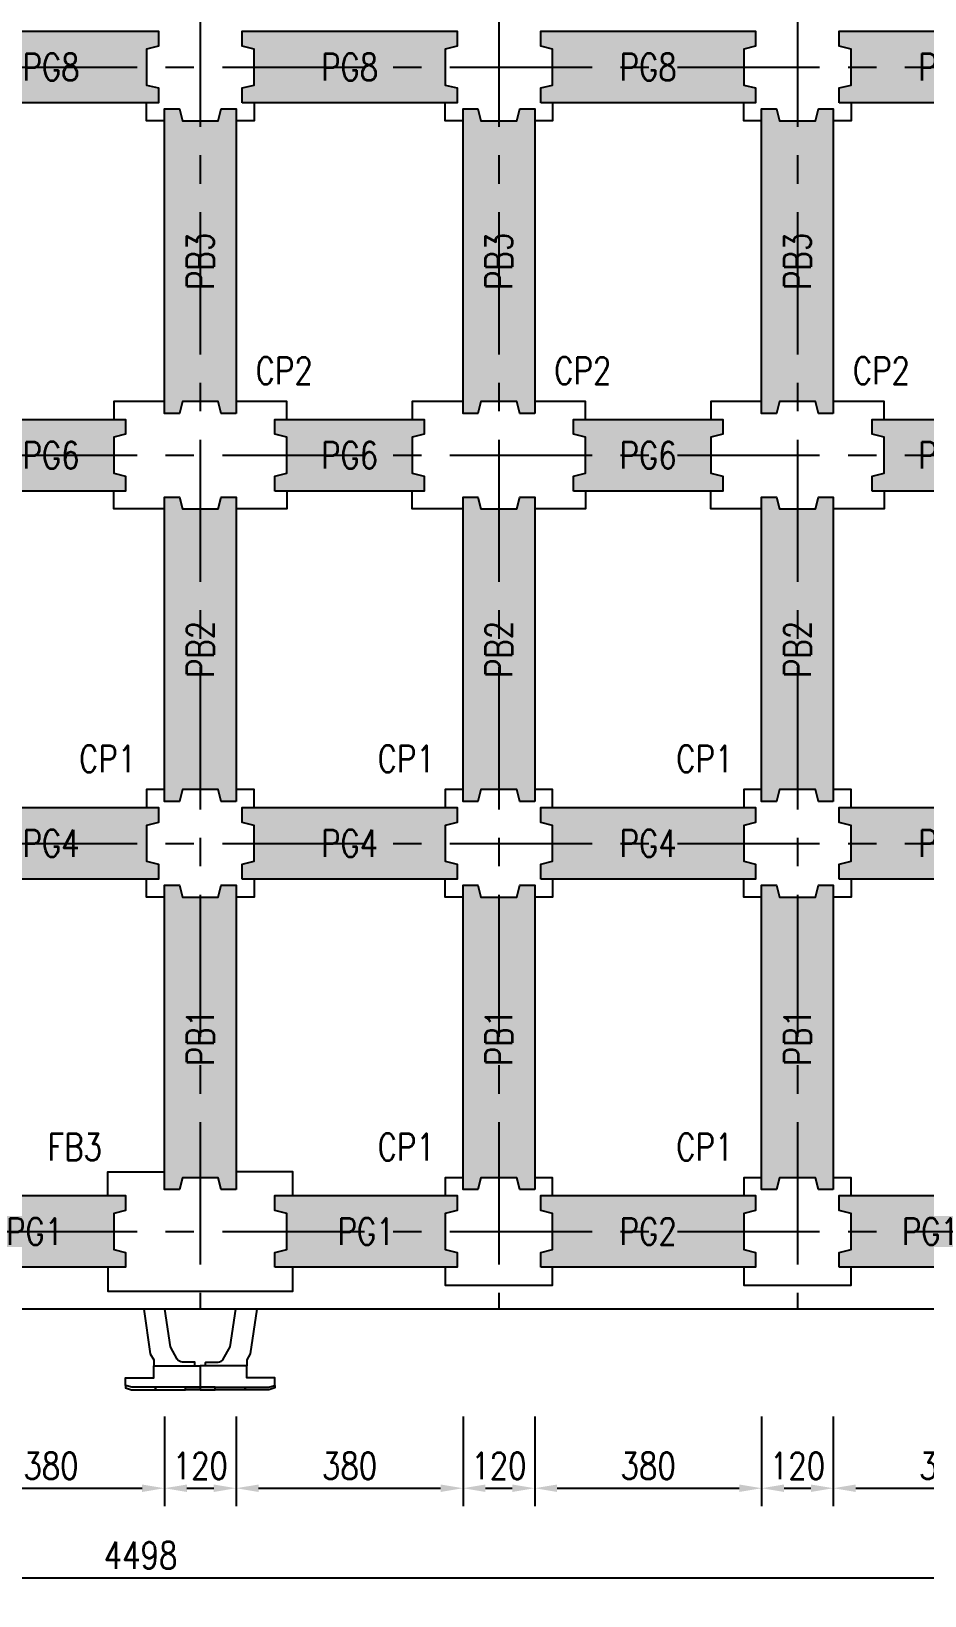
# Model space of a CAD drawing. Extents: x -3697 to 31808, y -9561 to -1274.
# Drawn here: x 16967 to 18463, y -6285 to -3665 of the extents above; entities that cross this region are included whole.
import ezdxf
from ezdxf.enums import TextEntityAlignment as Align

# ---------------------------------------------------------------- set-up
doc = ezdxf.new("R2010")
doc.units = 0
doc.header["$LTSCALE"] = 0.05
doc.linetypes.add('CENTER', pattern=[50.8, 31.75, -6.35, 6.35, -6.35])
doc.linetypes.add('DASHED', pattern=[19.05, 12.7, -6.35])
doc.layers.get('0').update_dxf_attribs({"linetype": 'CONTINUOUS'})
doc.layers.get('Defpoints').update_dxf_attribs({"linetype": 'CONTINUOUS'})
for name, color, linetype in [('HB_0', 7, 'CONTINUOUS'), ('HB_DIM', 1, 'CONTINUOUS'), ('場鑄梁', 4, 'CONTINUOUS'), ('場鑄梁_虛線', 4, 'CONTINUOUS'), ('底圖', 7, 'CONTINUOUS'), ('防舷材', 7, 'CONTINUOUS'), ('預鑄梁', 7, 'CONTINUOUS'), ('預鑄梁_HATCH', 253, 'CONTINUOUS'), ('預鑄梁_TXT', 2, 'CONTINUOUS'), ('預鑄梁_外緣', 7, 'CONTINUOUS'), ('預鑄樁帽', 6, 'CONTINUOUS'), ('預鑄樁帽_TXT', 2, 'CONTINUOUS')]:
    doc.layers.add(name, color=color, linetype=linetype)
doc.layers.get('預鑄樁帽').off()
doc.styles.get("Standard").update_dxf_attribs({"font": 'ROMANS.shx', "width": 0.8, "bigfont": 'lchinap.shx'})
doc.styles.add('結構平面-V3$0$STANDARD', font='ROMANS', dxfattribs={"width": 0.8, "bigfont": 'LCHINA.shx'})
doc.dimstyles.new('150cm', dxfattribs={"dimscale": 15, "dimtxt": 3, "dimasz": 2.5, "dimexe": 2, "dimexo": 2, "dimgap": 1, "dimtad": 1, "dimdsep": 46, "dimtxsty": 'Standard', "dimcen": 0, "dimclrt": 2, "dimadec": 0, "dimazin": 0, "dimtfac": 1, "dimtix": 1, "dimtmove": 2, "dimatfit": 3, "dimfxl": 0, "dimtolj": 1, "dimtzin": 0, "dimarcsym": 0})

# ---------------------------------------------------------------- blocks, each defined once
blk = doc.blocks.new('*D129')
at = {"layer": 'Defpoints', "color": 0}
for p in [(16810.1, -5955.3), (17190.1, -5955.3), (17190.1, -6105.3)]:
    blk.add_point(p, dxfattribs=at)
at = {"layer": 'HB_DIM', "color": 0, "lineweight": -2}
for p, q in [((16810.1, -5985.3), (16810.1, -6135.3)), ((17190.1, -5985.3), (17190.1, -6135.3)), ((16847.6, -6105.3), (17152.6, -6105.3))]:
    blk.add_line(p, q, dxfattribs=at)
at = {"layer": 'HB_DIM', "color": 0}
for points in [[(16847.6, -6099.1), (16847.6, -6111.6), (16810.1, -6105.3)], [(17152.6, -6099.1), (17152.6, -6111.6), (17190.1, -6105.3)]]:
    blk.add_solid(points, dxfattribs=at)
at = {"layer": 'HB_DIM', "color": 2, "insert": (17000.1, -6067.8), "char_height": 45, "attachment_point": 5}
blk.add_mtext('\\A1;380', dxfattribs=at)
blk = doc.blocks.new('*D130')
at = {"layer": 'Defpoints', "color": 0}
for p in [(17190.1, -5955.3), (17310.1, -5955.3), (17310.1, -6105.3)]:
    blk.add_point(p, dxfattribs=at)
at = {"layer": 'HB_DIM', "color": 0, "lineweight": -2}
for p, q in [((17190.1, -5985.3), (17190.1, -6135.3)), ((17310.1, -5985.3), (17310.1, -6135.3)), ((17227.6, -6105.3), (17272.6, -6105.3))]:
    blk.add_line(p, q, dxfattribs=at)
at = {"layer": 'HB_DIM', "color": 0}
for points in [[(17227.6, -6099.1), (17227.6, -6111.6), (17190.1, -6105.3)], [(17272.6, -6099.1), (17272.6, -6111.6), (17310.1, -6105.3)]]:
    blk.add_solid(points, dxfattribs=at)
at = {"layer": 'HB_DIM', "color": 2, "insert": (17250.1, -6067.8), "char_height": 45, "attachment_point": 5}
blk.add_mtext('\\A1;120', dxfattribs=at)
blk = doc.blocks.new('*D131')
at = {"layer": 'Defpoints', "color": 0}
for p in [(17310.1, -5955.3), (17690.1, -5955.3), (17690.1, -6105.3)]:
    blk.add_point(p, dxfattribs=at)
at = {"layer": 'HB_DIM', "color": 0, "lineweight": -2}
for p, q in [((17310.1, -5985.3), (17310.1, -6135.3)), ((17690.1, -5985.3), (17690.1, -6135.3)), ((17347.6, -6105.3), (17652.6, -6105.3))]:
    blk.add_line(p, q, dxfattribs=at)
at = {"layer": 'HB_DIM', "color": 0}
for points in [[(17347.6, -6099.1), (17347.6, -6111.6), (17310.1, -6105.3)], [(17652.6, -6099.1), (17652.6, -6111.6), (17690.1, -6105.3)]]:
    blk.add_solid(points, dxfattribs=at)
at = {"layer": 'HB_DIM', "color": 2, "insert": (17500.1, -6067.8), "char_height": 45, "attachment_point": 5}
blk.add_mtext('\\A1;380', dxfattribs=at)
blk = doc.blocks.new('*D132')
at = {"layer": 'Defpoints', "color": 0}
for p in [(17690.1, -5955.3), (17810.1, -5955.3), (17810.1, -6105.3)]:
    blk.add_point(p, dxfattribs=at)
at = {"layer": 'HB_DIM', "color": 0, "lineweight": -2}
for p, q in [((17690.1, -5985.3), (17690.1, -6135.3)), ((17810.1, -5985.3), (17810.1, -6135.3)), ((17727.6, -6105.3), (17772.6, -6105.3))]:
    blk.add_line(p, q, dxfattribs=at)
at = {"layer": 'HB_DIM', "color": 0}
for points in [[(17727.6, -6099.1), (17727.6, -6111.6), (17690.1, -6105.3)], [(17772.6, -6099.1), (17772.6, -6111.6), (17810.1, -6105.3)]]:
    blk.add_solid(points, dxfattribs=at)
at = {"layer": 'HB_DIM', "color": 2, "insert": (17750.1, -6067.8), "char_height": 45, "attachment_point": 5}
blk.add_mtext('\\A1;120', dxfattribs=at)
blk = doc.blocks.new('*D133')
at = {"layer": 'Defpoints', "color": 0}
for p in [(17810.1, -5955.3), (18190.1, -5955.3), (18190.1, -6105.3)]:
    blk.add_point(p, dxfattribs=at)
at = {"layer": 'HB_DIM', "color": 0, "lineweight": -2}
for p, q in [((17810.1, -5985.3), (17810.1, -6135.3)), ((18190.1, -5985.3), (18190.1, -6135.3)), ((17847.6, -6105.3), (18152.6, -6105.3))]:
    blk.add_line(p, q, dxfattribs=at)
at = {"layer": 'HB_DIM', "color": 0}
for points in [[(17847.6, -6099.1), (17847.6, -6111.6), (17810.1, -6105.3)], [(18152.6, -6099.1), (18152.6, -6111.6), (18190.1, -6105.3)]]:
    blk.add_solid(points, dxfattribs=at)
at = {"layer": 'HB_DIM', "color": 2, "insert": (18000.1, -6067.8), "char_height": 45, "attachment_point": 5}
blk.add_mtext('\\A1;380', dxfattribs=at)
blk = doc.blocks.new('*D137')
at = {"layer": 'Defpoints', "color": 0}
for p in [(18190.1, -5955.3), (18310.1, -5955.3), (18310.1, -6105.3)]:
    blk.add_point(p, dxfattribs=at)
at = {"layer": 'HB_DIM', "color": 0, "lineweight": -2}
for p, q in [((18190.1, -5985.3), (18190.1, -6135.3)), ((18310.1, -5985.3), (18310.1, -6135.3)), ((18227.6, -6105.3), (18272.6, -6105.3))]:
    blk.add_line(p, q, dxfattribs=at)
at = {"layer": 'HB_DIM', "color": 0}
for points in [[(18227.6, -6099.1), (18227.6, -6111.6), (18190.1, -6105.3)], [(18272.6, -6099.1), (18272.6, -6111.6), (18310.1, -6105.3)]]:
    blk.add_solid(points, dxfattribs=at)
at = {"layer": 'HB_DIM', "color": 2, "insert": (18250.1, -6067.8), "char_height": 45, "attachment_point": 5}
blk.add_mtext('\\A1;120', dxfattribs=at)
blk = doc.blocks.new('*D138')
at = {"layer": 'Defpoints', "color": 0}
for p in [(18310.1, -5955.3), (18690.1, -5955.3), (18690.1, -6105.3)]:
    blk.add_point(p, dxfattribs=at)
at = {"layer": 'HB_DIM', "color": 0, "lineweight": -2}
for p, q in [((18310.1, -5985.3), (18310.1, -6135.3)), ((18690.1, -5985.3), (18690.1, -6135.3)), ((18347.6, -6105.3), (18652.6, -6105.3))]:
    blk.add_line(p, q, dxfattribs=at)
at = {"layer": 'HB_DIM', "color": 0}
for points in [[(18347.6, -6099.1), (18347.6, -6111.6), (18310.1, -6105.3)], [(18652.6, -6099.1), (18652.6, -6111.6), (18690.1, -6105.3)]]:
    blk.add_solid(points, dxfattribs=at)
at = {"layer": 'HB_DIM', "color": 2, "insert": (18500.1, -6067.8), "char_height": 45, "attachment_point": 5}
blk.add_mtext('\\A1;380', dxfattribs=at)
blk = doc.blocks.new('*D127')
at = {"layer": 'Defpoints', "color": 0}
for p in [(14901.1, -5805.3), (19399.1, -5805.3), (19399.1, -6255.3)]:
    blk.add_point(p, dxfattribs=at)
at = {"layer": 'HB_DIM', "color": 0, "lineweight": -2}
for p, q in [((14901.1, -5835.3), (14901.1, -6285.3)), ((19399.1, -5835.3), (19399.1, -6285.3)), ((14938.6, -6255.3), (19361.6, -6255.3))]:
    blk.add_line(p, q, dxfattribs=at)
at = {"layer": 'HB_DIM', "color": 0}
for points in [[(14938.6, -6249.1), (14938.6, -6261.6), (14901.1, -6255.3)], [(19361.6, -6249.1), (19361.6, -6261.6), (19399.1, -6255.3)]]:
    blk.add_solid(points, dxfattribs=at)
at = {"layer": 'HB_DIM', "color": 2, "insert": (17150.1, -6217.8), "char_height": 45, "attachment_point": 5}
blk.add_mtext('\\A1;4498', dxfattribs=at)
blk = doc.blocks.new('HP1250-flat-1')
at = {"color": 7, "linetype": 'Continuous'}
for points in [[(-0.947, 1.35), (-0.838, 0.601), (-0.78, 0.5), (-0.78, 0.4)], [(0.947, 1.35), (0.838, 0.601), (0.78, 0.5), (0.78, 0.4)]]:
    blk.add_lwpolyline(points, dxfattribs=at)
for points in [[(-0.09, 0.4), (-0.09, 0.457, 0.414214), (-0.095, 0.462), (-0.298, 0.462, -0.272631), (-0.385, 0.512), (-0.5, 0.715), (-0.594, 1.35)], [(0.09, 0.4), (0.09, 0.457, -0.414214), (0.095, 0.462), (0.298, 0.462, 0.272631), (0.385, 0.512), (0.5, 0.715), (0.594, 1.35)]]:
    blk.add_lwpolyline(points, format="xyb", dxfattribs=at)
for points in [[(0, 0.4), (0, 0.04), (-1.144, 0.04), (-1.25, 0.072), (-1.25, 0.2), (-0.78, 0.2), (-0.78, 0.4)], [(0, 0.4), (0, 0.04), (1.144, 0.04), (1.25, 0.072), (1.25, 0.2), (0.78, 0.2), (0.78, 0.4)], [(-1.15, 0), (-0.75, 0), (-0.75, 0.04), (-1.144, 0.04), (-1.25, 0.072), (-1.25, 0.03)], [(-0.75, 0.04), (-0.75, 0), (-0.25, 0), (-0.25, 0.04)], [(0, 0.04), (0, 0), (-0.25, 0), (-0.25, 0.04)], [(0, 0.04), (0, 0), (0.25, 0), (0.25, 0.04)], [(0.75, 0.04), (0.75, 0), (0.25, 0), (0.25, 0.04)], [(1.15, 0), (0.75, 0), (0.75, 0.04), (1.144, 0.04), (1.25, 0.072), (1.25, 0.03)]]:
    blk.add_lwpolyline(points, close=True, dxfattribs=at)
blk = doc.blocks.new('PG1')
at = {"layer": '預鑄梁_HATCH'}
blk.add_hatch(color=256, dxfattribs=at).paths.add_polyline_path([(0, 25), (0, 0), (305, 0), (305, 25), (285, 30), (285, 90), (305, 95), (305, 120), (0, 120), (0, 95), (20, 90), (20, 30)])
at = {"layer": '預鑄梁', "linetype": 'DASHED', "ltscale": 50}
blk.add_lwpolyline([(0, 0), (0, 25), (20, 30), (20, 90), (0, 95), (0, 120), (305, 120), (305, 95), (285, 90), (285, 30), (305, 25), (305, 0), (0, 0)], dxfattribs=at)
at = {"layer": '預鑄梁_外緣'}
blk.add_lwpolyline([(0, 0), (0, 25), (20, 30), (20, 90), (0, 95), (0, 120), (305, 120), (305, 95), (285, 90), (285, 30), (305, 25), (305, 0), (0, 0)], dxfattribs=at)
at = {"layer": '預鑄梁_TXT', "linetype": 'Continuous', "style": '結構平面-V3$0$STANDARD', "width": 0.8}
blk.add_text('PG1', height=45, rotation=0, dxfattribs=at).set_placement((152.5, 60), align=Align.MIDDLE)
blk = doc.blocks.new('PG2')
at = {"layer": '預鑄梁_HATCH'}
blk.add_hatch(color=256, dxfattribs=at).paths.add_polyline_path([(0, 25), (0, 0), (360, 0), (360, 25), (340, 30), (340, 90), (360, 95), (360, 120), (0, 120), (0, 95), (20, 90), (20, 30)])
at = {"layer": '預鑄梁', "linetype": 'DASHED', "ltscale": 50}
blk.add_lwpolyline([(0, 0), (0, 25), (20, 30), (20, 90), (0, 95), (0, 120), (360, 120), (360, 95), (340, 90), (340, 30), (360, 25), (360, 0), (0, 0)], dxfattribs=at)
at = {"layer": '預鑄梁_外緣'}
blk.add_lwpolyline([(0, 0), (0, 25), (20, 30), (20, 90), (0, 95), (0, 120), (360, 120), (360, 95), (340, 90), (340, 30), (360, 25), (360, 0), (0, 0)], dxfattribs=at)
at = {"layer": '預鑄梁_TXT', "linetype": 'Continuous', "style": '結構平面-V3$0$STANDARD', "width": 0.8}
blk.add_text('PG2', height=45, rotation=0, dxfattribs=at).set_placement((180, 60), align=Align.MIDDLE)
blk = doc.blocks.new('PG4')
at = {"layer": '預鑄梁_HATCH'}
blk.add_hatch(color=256, dxfattribs=at).paths.add_polyline_path([(0, 25), (0, 0), (360, 0), (360, 25), (340, 30), (340, 90), (360, 95), (360, 120), (0, 120), (0, 95), (20, 90), (20, 30)])
at = {"layer": '預鑄梁', "linetype": 'DASHED', "ltscale": 50}
blk.add_lwpolyline([(0, 0), (0, 25), (20, 30), (20, 90), (0, 95), (0, 120), (360, 120), (360, 95), (340, 90), (340, 30), (360, 25), (360, 0), (0, 0)], dxfattribs=at)
at = {"layer": '預鑄梁_外緣'}
blk.add_lwpolyline([(0, 0), (0, 25), (20, 30), (20, 90), (0, 95), (0, 120), (360, 120), (360, 95), (340, 90), (340, 30), (360, 25), (360, 0), (0, 0)], dxfattribs=at)
at = {"layer": '預鑄梁_TXT', "linetype": 'Continuous', "style": '結構平面-V3$0$STANDARD', "width": 0.8}
blk.add_text('PG4', height=45, rotation=0, dxfattribs=at).set_placement((180, 60), align=Align.MIDDLE)
blk = doc.blocks.new('PG6')
at = {"layer": '預鑄梁_HATCH'}
blk.add_hatch(color=256, dxfattribs=at).paths.add_polyline_path([(250, 0), (250, 25), (230, 30), (230, 90), (250, 95), (250, 120), (0, 120), (0, 95), (20, 90), (20, 30), (0, 25), (0, 0)])
at = {"layer": '預鑄梁', "linetype": 'DASHED', "ltscale": 50}
blk.add_lwpolyline([(0, 0), (0, 25), (20, 30), (20, 90), (0, 95), (0, 120), (250, 120), (250, 95), (230, 90), (230, 30), (250, 25), (250, 0), (0, 0)], dxfattribs=at)
at = {"layer": '預鑄梁_外緣'}
blk.add_lwpolyline([(0, 0), (0, 25), (20, 30), (20, 90), (0, 95), (0, 120), (250, 120), (250, 95), (230, 90), (230, 30), (250, 25), (250, 0), (0, 0)], dxfattribs=at)
at = {"layer": '預鑄梁_TXT', "linetype": 'Continuous', "style": '結構平面-V3$0$STANDARD', "width": 0.8}
blk.add_text('PG6', height=45, rotation=0, dxfattribs=at).set_placement((125, 60), align=Align.MIDDLE)
blk = doc.blocks.new('PG8')
at = {"layer": '預鑄梁_HATCH'}
blk.add_hatch(color=256, dxfattribs=at).paths.add_polyline_path([(0, 25), (0, 0), (360, 0), (360, 25), (340, 30), (340, 90), (360, 95), (360, 120), (0, 120), (0, 95), (20, 90), (20, 30)])
at = {"layer": '預鑄梁', "linetype": 'DASHED', "ltscale": 50}
blk.add_lwpolyline([(0, 0), (0, 25), (20, 30), (20, 90), (0, 95), (0, 120), (360, 120), (360, 95), (340, 90), (340, 30), (360, 25), (360, 0), (0, 0)], dxfattribs=at)
at = {"layer": '預鑄梁_外緣'}
blk.add_lwpolyline([(0, 0), (0, 25), (20, 30), (20, 90), (0, 95), (0, 120), (360, 120), (360, 95), (340, 90), (340, 30), (360, 25), (360, 0), (0, 0)], dxfattribs=at)
at = {"layer": '預鑄梁_TXT', "linetype": 'Continuous', "style": '結構平面-V3$0$STANDARD', "width": 0.8}
blk.add_text('PG8', height=45, rotation=0, dxfattribs=at).set_placement((180, 60), align=Align.MIDDLE)
blk = doc.blocks.new('PB1')
at = {"layer": '預鑄梁_HATCH'}
blk.add_hatch(color=256, dxfattribs=at).paths.add_polyline_path([(-25, 0), (0, 0), (0, 510), (-25, 510), (-30, 490), (-90, 490), (-95, 510), (-120, 510), (-120, 0), (-95, 0), (-90, 20), (-30, 20)])
at = {"layer": '預鑄梁', "linetype": 'DASHED', "ltscale": 50}
blk.add_lwpolyline([(0, 0), (-25, 0), (-30, 20), (-90, 20), (-95, 0), (-120, 0), (-120, 510), (-95, 510), (-90, 490), (-30, 490), (-25, 510), (0, 510), (0, 0)], dxfattribs=at)
at = {"layer": '預鑄梁_外緣'}
blk.add_lwpolyline([(0, 0), (-25, 0), (-30, 20), (-90, 20), (-95, 0), (-120, 0), (-120, 510), (-95, 510), (-90, 490), (-30, 490), (-25, 510), (0, 510), (0, 0)], dxfattribs=at)
at = {"layer": '預鑄梁_TXT', "linetype": 'Continuous', "style": '結構平面-V3$0$STANDARD', "width": 0.8}
blk.add_text('PB1', height=45, rotation=90, dxfattribs=at).set_placement((-60, 255), align=Align.MIDDLE)
blk = doc.blocks.new('PB2')
at = {"layer": '預鑄梁_HATCH'}
blk.add_hatch(color=256, dxfattribs=at).paths.add_polyline_path([(-25, 0), (0, 0), (0, 510), (-25, 510), (-30, 490), (-90, 490), (-95, 510), (-120, 510), (-120, 0), (-95, 0), (-90, 20), (-30, 20)])
at = {"layer": '預鑄梁', "linetype": 'DASHED', "ltscale": 50}
blk.add_lwpolyline([(0, 0), (-25, 0), (-30, 20), (-90, 20), (-95, 0), (-120, 0), (-120, 510), (-95, 510), (-90, 490), (-30, 490), (-25, 510), (0, 510), (0, 0)], dxfattribs=at)
at = {"layer": '預鑄梁_外緣'}
blk.add_lwpolyline([(0, 0), (-25, 0), (-30, 20), (-90, 20), (-95, 0), (-120, 0), (-120, 510), (-95, 510), (-90, 490), (-30, 490), (-25, 510), (0, 510), (0, 0)], dxfattribs=at)
at = {"layer": '預鑄梁_TXT', "linetype": 'Continuous', "style": '結構平面-V3$0$STANDARD', "width": 0.8}
blk.add_text('PB2', height=45, rotation=90, dxfattribs=at).set_placement((-60, 255), align=Align.MIDDLE)
blk = doc.blocks.new('PB3')
at = {"layer": '預鑄梁_HATCH'}
blk.add_hatch(color=256, dxfattribs=at).paths.add_polyline_path([(-25, 0), (0, 0), (0, 510), (-25, 510), (-30, 490), (-90, 490), (-95, 510), (-120, 510), (-120, 0), (-95, 0), (-90, 20), (-30, 20)])
at = {"layer": '預鑄梁', "linetype": 'DASHED', "ltscale": 50}
blk.add_lwpolyline([(0, 0), (-25, 0), (-30, 20), (-90, 20), (-95, 0), (-120, 0), (-120, 510), (-95, 510), (-90, 490), (-30, 490), (-25, 510), (0, 510), (0, 0)], dxfattribs=at)
at = {"layer": '預鑄梁_外緣'}
blk.add_lwpolyline([(0, 0), (-25, 0), (-30, 20), (-90, 20), (-95, 0), (-120, 0), (-120, 510), (-95, 510), (-90, 490), (-30, 490), (-25, 510), (0, 510), (0, 0)], dxfattribs=at)
at = {"layer": '預鑄梁_TXT', "linetype": 'Continuous', "style": '結構平面-V3$0$STANDARD', "width": 0.8}
blk.add_text('PB3', height=45, rotation=90, dxfattribs=at).set_placement((-60, 255), align=Align.MIDDLE)
blk = doc.blocks.new('CP1')
at = {"layer": '預鑄樁帽_TXT', "linetype": 'Continuous', "width": 0.8}
blk.add_text('CP1', height=45, dxfattribs=at).set_placement((-255.3, 241.6), align=Align.MIDDLE)
blk = doc.blocks.new('FB3')
at = {"layer": '預鑄樁帽_TXT', "linetype": 'Continuous', "width": 0.8}
blk.add_text('FB3', height=45, dxfattribs=at).set_placement((-365.3, 241.6), align=Align.MIDDLE)
blk = doc.blocks.new('CP2')
at = {"layer": '預鑄樁帽_TXT', "linetype": 'Continuous', "width": 0.8}
blk.add_text('CP2', height=45, dxfattribs=at).set_placement((-14.5, 241.6), align=Align.MIDDLE)
blk = doc.blocks.new('碼頭結構總配置圖')
at = {"layer": '場鑄梁'}
for points in [[(17190.1, -3815.3), (17160.1, -3815.3), (17160.1, -3785.3)], [(17340.1, -3785.3), (17340.1, -3815.3), (17310.1, -3815.3)], [(17690.1, -3815.3), (17660.1, -3815.3), (17660.1, -3785.3)], [(17840.1, -3785.3), (17840.1, -3815.3), (17810.1, -3815.3)], [(18190.1, -3815.3), (18160.1, -3815.3), (18160.1, -3785.3)], [(18340.1, -3785.3), (18340.1, -3815.3), (18310.1, -3815.3)], [(17190.1, -4285.3), (17105.1, -4285.3), (17105.1, -4315.3)], [(17395.1, -4315.3), (17395.1, -4285.3), (17310.1, -4285.3)], [(17690.1, -4285.3), (17605.1, -4285.3), (17605.1, -4315.3)], [(17895.1, -4315.3), (17895.1, -4285.3), (17810.1, -4285.3)], [(18190.1, -4285.3), (18105.1, -4285.3), (18105.1, -4315.3)], [(18395.1, -4315.3), (18395.1, -4285.3), (18310.1, -4285.3)], [(17190.1, -4465.3), (17105.1, -4465.3), (17105.1, -4435.3)], [(17395.1, -4435.3), (17395.1, -4465.3), (17310.1, -4465.3)], [(17690.1, -4465.3), (17605.1, -4465.3), (17605.1, -4435.3)], [(17895.1, -4435.3), (17895.1, -4465.3), (17810.1, -4465.3)], [(18190.1, -4465.3), (18105.1, -4465.3), (18105.1, -4435.3)], [(18395.1, -4435.3), (18395.1, -4465.3), (18310.1, -4465.3)], [(17190.1, -4935.3), (17160.1, -4935.3), (17160.1, -4965.3)], [(17340.1, -4965.3), (17340.1, -4935.3), (17310.1, -4935.3)], [(17690.1, -4935.3), (17660.1, -4935.3), (17660.1, -4965.3)], [(17840.1, -4965.3), (17840.1, -4935.3), (17810.1, -4935.3)], [(18190.1, -4935.3), (18160.1, -4935.3), (18160.1, -4965.3)], [(18340.1, -4965.3), (18340.1, -4935.3), (18310.1, -4935.3)], [(17190.1, -5115.3), (17160.1, -5115.3), (17160.1, -5085.3)], [(17340.1, -5085.3), (17340.1, -5115.3), (17310.1, -5115.3)], [(17690.1, -5115.3), (17660.1, -5115.3), (17660.1, -5085.3)], [(17840.1, -5085.3), (17840.1, -5115.3), (17810.1, -5115.3)], [(18190.1, -5115.3), (18160.1, -5115.3), (18160.1, -5085.3)], [(18340.1, -5085.3), (18340.1, -5115.3), (18310.1, -5115.3)], [(17095.1, -5615.3), (17095.1, -5575.3), (17190.1, -5575.3)], [(17405.1, -5615.3), (17405.1, -5575.3), (17310.1, -5575.3)], [(17690.1, -5585.3), (17660.1, -5585.3), (17660.1, -5615.3)], [(17840.1, -5615.3), (17840.1, -5585.3), (17810.1, -5585.3)], [(18190.1, -5585.3), (18160.1, -5585.3), (18160.1, -5615.3)], [(18340.1, -5615.3), (18340.1, -5585.3), (18310.1, -5585.3)], [(17095.1, -5735.3), (17095.1, -5775.3), (17405.1, -5775.3), (17405.1, -5735.3)], [(17660.1, -5735.3), (17660.1, -5765.3), (17840.1, -5765.3), (17840.1, -5735.3)], [(18160.1, -5735.3), (18160.1, -5765.3), (18340.1, -5765.3), (18340.1, -5735.3)]]:
    blk.add_lwpolyline(points, dxfattribs=at)
at = {"layer": '場鑄梁_虛線', "linetype": 'DASHED', "ltscale": 50}
for points in [[(17190.1, -3815.3), (17160.1, -3815.3), (17160.1, -3785.3)], [(17340.1, -3785.3), (17340.1, -3815.3), (17310.1, -3815.3)], [(17690.1, -3815.3), (17660.1, -3815.3), (17660.1, -3785.3)], [(17840.1, -3785.3), (17840.1, -3815.3), (17810.1, -3815.3)], [(18190.1, -3815.3), (18160.1, -3815.3), (18160.1, -3785.3)], [(18340.1, -3785.3), (18340.1, -3815.3), (18310.1, -3815.3)], [(17190.1, -4285.3), (17105.1, -4285.3), (17105.1, -4315.3)], [(17395.1, -4315.3), (17395.1, -4285.3), (17310.1, -4285.3)], [(17690.1, -4285.3), (17605.1, -4285.3), (17605.1, -4315.3)], [(17895.1, -4315.3), (17895.1, -4285.3), (17810.1, -4285.3)], [(18190.1, -4285.3), (18105.1, -4285.3), (18105.1, -4315.3)], [(18395.1, -4315.3), (18395.1, -4285.3), (18310.1, -4285.3)], [(17190.1, -4465.3), (17105.1, -4465.3), (17105.1, -4435.3)], [(17395.1, -4435.3), (17395.1, -4465.3), (17310.1, -4465.3)], [(17690.1, -4465.3), (17605.1, -4465.3), (17605.1, -4435.3)], [(17895.1, -4435.3), (17895.1, -4465.3), (17810.1, -4465.3)], [(18190.1, -4465.3), (18105.1, -4465.3), (18105.1, -4435.3)], [(18395.1, -4435.3), (18395.1, -4465.3), (18310.1, -4465.3)], [(17190.1, -4935.3), (17160.1, -4935.3), (17160.1, -4965.3)], [(17340.1, -4965.3), (17340.1, -4935.3), (17310.1, -4935.3)], [(17690.1, -4935.3), (17660.1, -4935.3), (17660.1, -4965.3)], [(17840.1, -4965.3), (17840.1, -4935.3), (17810.1, -4935.3)], [(18190.1, -4935.3), (18160.1, -4935.3), (18160.1, -4965.3)], [(18340.1, -4965.3), (18340.1, -4935.3), (18310.1, -4935.3)], [(17190.1, -5115.3), (17160.1, -5115.3), (17160.1, -5085.3)], [(17340.1, -5085.3), (17340.1, -5115.3), (17310.1, -5115.3)], [(17690.1, -5115.3), (17660.1, -5115.3), (17660.1, -5085.3)], [(17840.1, -5085.3), (17840.1, -5115.3), (17810.1, -5115.3)], [(18190.1, -5115.3), (18160.1, -5115.3), (18160.1, -5085.3)], [(18340.1, -5085.3), (18340.1, -5115.3), (18310.1, -5115.3)], [(17095.1, -5615.3), (17095.1, -5575.3), (17190.1, -5575.3)], [(17405.1, -5615.3), (17405.1, -5575.3), (17310.1, -5575.3)], [(17690.1, -5585.3), (17660.1, -5585.3), (17660.1, -5615.3)], [(17840.1, -5615.3), (17840.1, -5585.3), (17810.1, -5585.3)], [(18190.1, -5585.3), (18160.1, -5585.3), (18160.1, -5615.3)], [(18340.1, -5615.3), (18340.1, -5585.3), (18310.1, -5585.3)], [(17095.1, -5735.3), (17095.1, -5775.3), (17405.1, -5775.3), (17405.1, -5735.3)], [(17660.1, -5735.3), (17660.1, -5765.3), (17840.1, -5765.3), (17840.1, -5735.3)], [(18160.1, -5735.3), (18160.1, -5765.3), (18340.1, -5765.3), (18340.1, -5735.3)]]:
    blk.add_lwpolyline(points, dxfattribs=at)
at = {"layer": '底圖', "color": 252, "linetype": 'CENTER', "ltscale": 150}
for p, q in [((17250.1, -2825.3), (17250.1, -5805.3)), ((17750.1, -2825.3), (17750.1, -5805.3)), ((18250.1, -2825.3), (18250.1, -5805.3)), ((15001.1, -3725.3), (19500.1, -3725.3)), ((15001.1, -4375.3), (19500.1, -4375.3)), ((15001.1, -5025.3), (19500.1, -5025.3)), ((15001.1, -5675.3), (19500.1, -5675.3))]:
    blk.add_line(p, q, dxfattribs=at)
at = {"layer": '底圖', "color": 4, "linetype": 'Continuous'}
blk.add_lwpolyline([(19499.1, -2825.3), (19499.1, -5805.3), (15001.1, -5805.3), (15001.1, -2825.3), (19499.1, -2825.3)], dxfattribs=at)
at = {"layer": '防舷材', "xscale": 100, "yscale": 100, "zscale": 100}
blk.add_blockref('HP1250-flat-1', (17250.1, -5940.3), dxfattribs=at)
at = {"layer": '預鑄梁'}
for name, p in [('PG8', (16820.1, -3785.3)), ('PG8', (17320.1, -3785.3)), ('PG8', (17820.1, -3785.3)), ('PG8', (18320.1, -3785.3)), ('PB3', (17310.1, -4305.3)), ('PB3', (17810.1, -4305.3)), ('PB3', (18310.1, -4305.3)), ('PG6', (16875.1, -4435.3)), ('PG6', (17375.1, -4435.3)), ('PG6', (17875.1, -4435.3)), ('PG6', (18375.1, -4435.3)), ('PB2', (17310.1, -4955.3)), ('PB2', (17810.1, -4955.3)), ('PB2', (18310.1, -4955.3)), ('PG4', (16820.1, -5085.3)), ('PG4', (17320.1, -5085.3)), ('PG4', (17820.1, -5085.3)), ('PG4', (18320.1, -5085.3)), ('PB1', (17310.1, -5605.3)), ('PB1', (17810.1, -5605.3)), ('PB1', (18310.1, -5605.3)), ('PG1', (16820.1, -5735.3)), ('PG1', (17375.1, -5735.3)), ('PG2', (17820.1, -5735.3)), ('PG1', (18320.1, -5735.3))]:
    blk.add_blockref(name, p, dxfattribs=at)
at = {"layer": '預鑄樁帽'}
for name, p in [('CP2', (17405.1, -4475.3)), ('CP2', (17905.1, -4475.3)), ('CP2', (18405.1, -4475.3)), ('CP1', (17350.1, -5125.3)), ('CP1', (17850.1, -5125.3)), ('CP1', (18350.1, -5125.3)), ('FB3', (17405.1, -5775.3)), ('CP1', (17850.1, -5775.3)), ('CP1', (18350.1, -5775.3))]:
    blk.add_blockref(name, p, dxfattribs=at)

msp = doc.modelspace()

# ---------------------------------------------------------------- block references
at = {"layer": 'HB_0'}
msp.add_blockref('碼頭結構總配置圖', (0, 0), dxfattribs=at)

# ---------------------------------------------------------------- dimensions: what is measured, and where the dimension line sits
at = {"layer": 'HB_DIM'}
for base, p1, p2, picture, middle in [((19399.062, -6255.327), (14901.062, -5805.327), (19399.062, -5805.327), '*D127', (17150.062, -6217.827)), ((17190.062, -6105.327), (16810.062, -5955.327), (17190.062, -5955.327), '*D129', (17000.062, -6067.827)), ((17310.062, -6105.327), (17190.062, -5955.327), (17310.062, -5955.327), '*D130', (17250.062, -6067.827)), ((17690.062, -6105.327), (17310.062, -5955.327), (17690.062, -5955.327), '*D131', (17500.062, -6067.827)), ((17810.062, -6105.327), (17690.062, -5955.327), (17810.062, -5955.327), '*D132', (17750.062, -6067.827)), ((18190.062, -6105.327), (17810.062, -5955.327), (18190.062, -5955.327), '*D133', (18000.062, -6067.827)), ((18310.062, -6105.327), (18190.062, -5955.327), (18310.062, -5955.327), '*D137', (18250.062, -6067.827)), ((18690.062, -6105.327), (18310.062, -5955.327), (18690.062, -5955.327), '*D138', (18500.062, -6067.827))]:
    dim = msp.add_linear_dim(base=base, p1=p1, p2=p2, dimstyle='150cm', dxfattribs=at)
    dim.commit()
    dim.dimension.update_dxf_attribs({"geometry": picture, "text_midpoint": middle})

doc.saveas('drawing.dxf')
